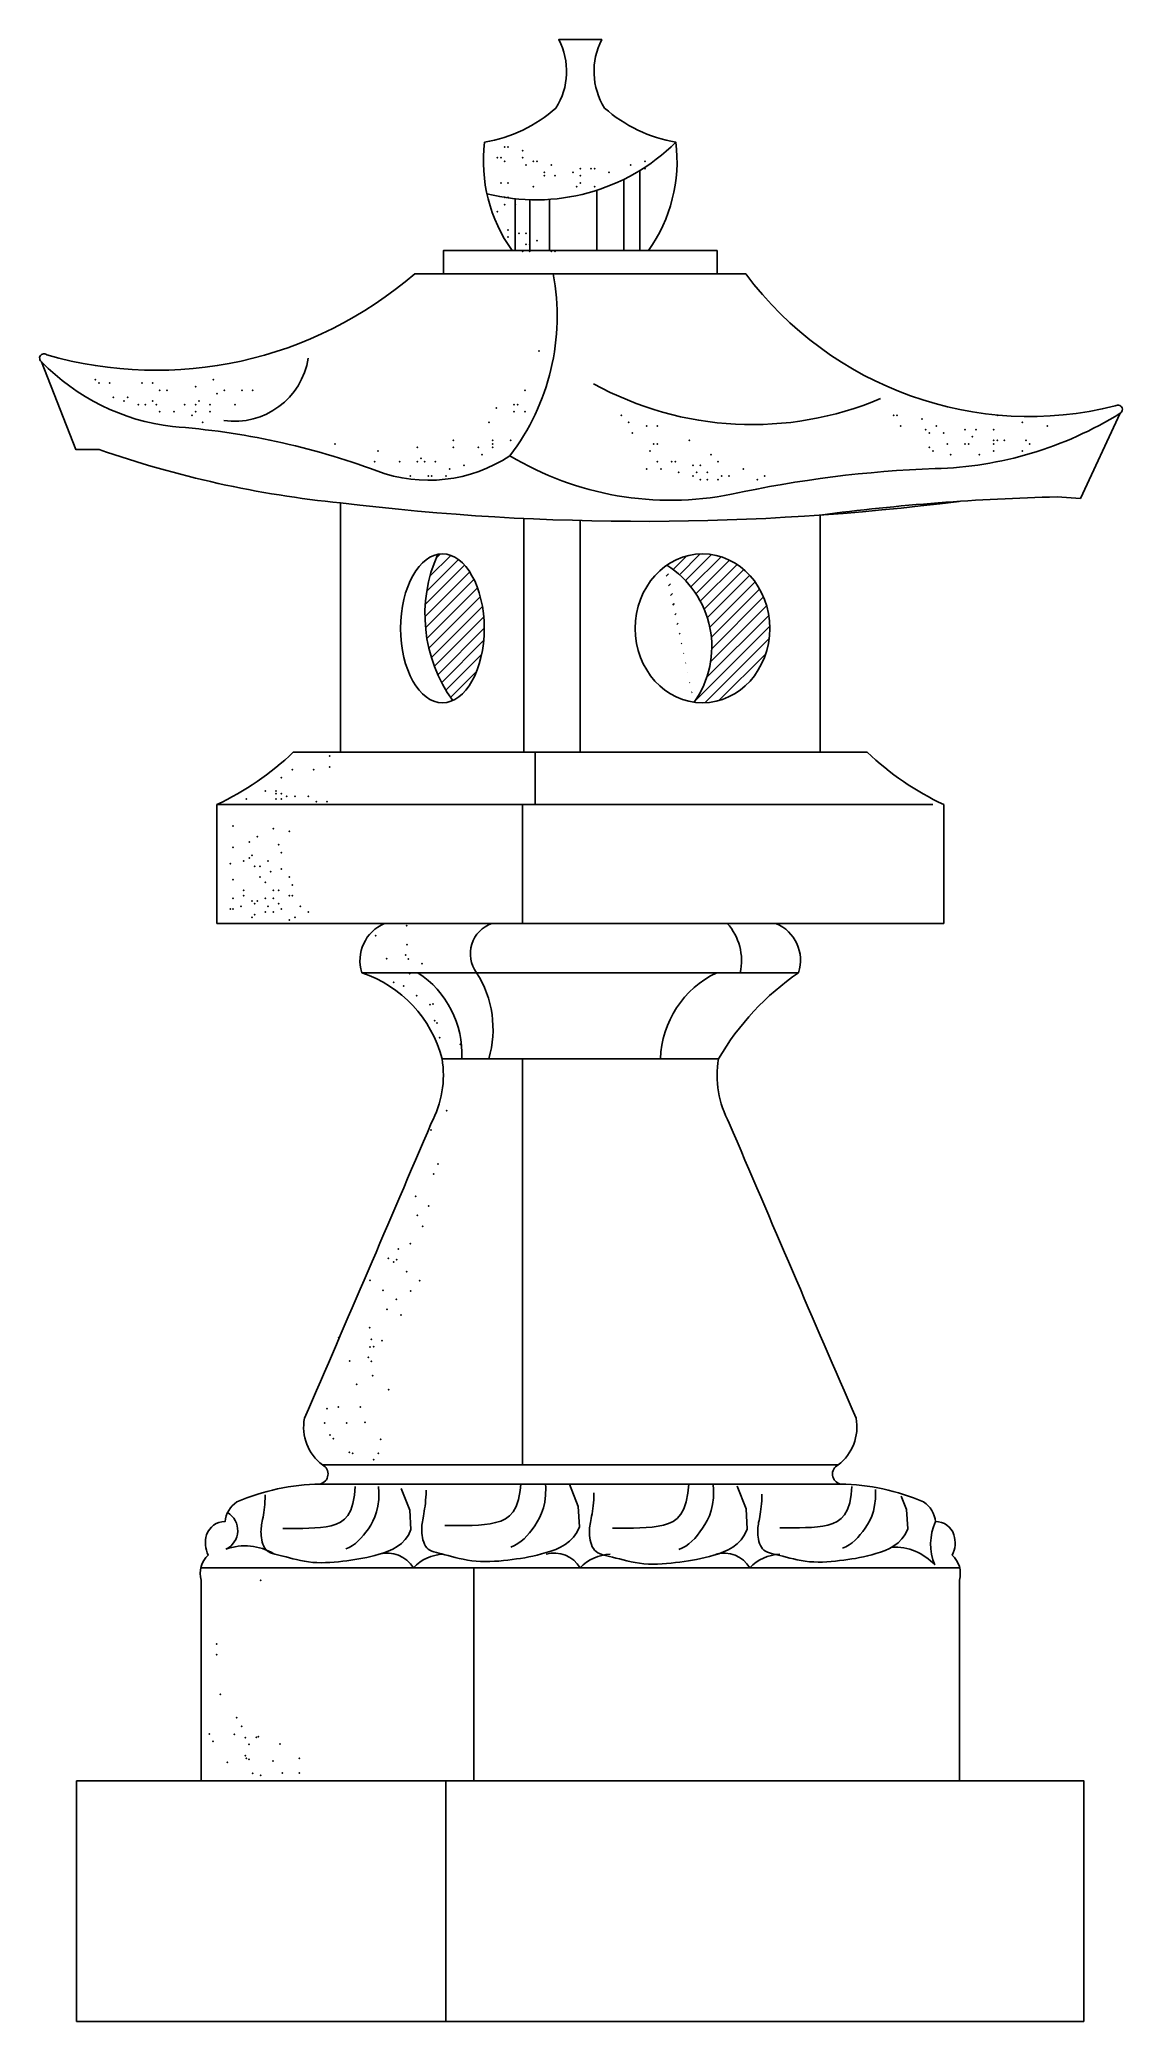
# Model space of a CAD drawing. Extents: x 160 to 646, y 1758 to 2648.
import ezdxf

# ---------------------------------------------------------------- set-up
doc = ezdxf.new("R2010")
doc.units = 0
doc.header["$LTSCALE"] = 10
doc.header["$MEASUREMENT"] = 0
for name, color, linetype in [('3', 3, 'CONTINUOUS'), ('4', 4, 'CONTINUOUS'), ('7', 7, 'CONTINUOUS'), ('BH', 3, 'CONTINUOUS')]:
    doc.layers.add(name, color=color, linetype=linetype)
pattern_1 = [(45, (35507.939, 25137.8183), (-2.65165043, 2.65165043), [])]

msp = doc.modelspace()

# ---------------------------------------------------------------- hatches: boundary and pattern name
at = {"layer": 'BH'}
h = msp.add_hatch(dxfattribs=at)
h.set_pattern_fill('ANSI31', color=256, scale=30, style=0)
h.set_pattern_definition(pattern_1)
edge = h.paths.add_edge_path()
edge.add_ellipse((340.93, 2383.37), major_axis=(0, 33.45), ratio=0.561543, start_angle=194.27603, end_angle=366.40485)
edge.add_arc((399.21, 2389.62), 66.13, 155.91364, 215.7865)
h = msp.add_hatch(dxfattribs=at)
h.set_pattern_fill('ANSI31', color=256, scale=30, style=0)
h.set_pattern_definition(pattern_1)
edge = h.paths.add_edge_path()
edge.add_ellipse((457.72, 2383.37), major_axis=(0, 33.45), ratio=0.903353, start_angle=172.99123, end_angle=391.96882)
edge.add_arc((418.5, 2375.09), 43.4, -35.04215, 57.65519, ccw=False)

# ---------------------------------------------------------------- linework, layer by layer
at = {"layer": '3'}
for p, q in [((422.37, 2584.99), (422.37, 2553.02)), ((429.64, 2589), (429.64, 2553.02)), ((373.6, 2576.26), (373.6, 2553.02)), ((380.18, 2575.82), (380.18, 2553.02)), ((389.08, 2576), (389.08, 2553.02)), ((410.25, 2580.09), (410.25, 2553.02)), ((340.75, 2190.11), (464.92, 2190.11))]:
    msp.add_line(p, q, dxfattribs=at)
for points in [[(301.8, 1997.98), (301.48, 1994.1), (300.77, 1990.35), (299.76, 1987.37), (298.47, 1985.05), (296.92, 1983.3), (295.15, 1982.01), (293.17, 1981.09), (291.01, 1980.43), (288.7, 1979.95), (286.25, 1979.61), (283.67, 1979.39), (280.98, 1979.26), (278.19, 1979.2), (275.31, 1979.19), (272.35, 1979.2), (269.32, 1979.21)], [(312.24, 1997.98), (312.4, 1995.45), (312.32, 1992.12), (311.97, 1989.22), (311.4, 1986.68), (310.64, 1984.45), (309.74, 1982.48), (308.74, 1980.7), (307.69, 1979.08), (306.61, 1977.55), (305.51, 1976.12), (304.36, 1974.79), (303.16, 1973.57), (301.89, 1972.48), (300.54, 1971.52), (299.09, 1970.69), (297.52, 1970)], [(376.1, 1999.14), (375.86, 1996.19), (375.12, 1992.25), (374.05, 1989.11), (372.69, 1986.67), (371.06, 1984.83), (369.19, 1983.47), (367.11, 1982.5), (364.84, 1981.81), (362.41, 1981.3), (359.83, 1980.94), (357.12, 1980.71), (354.28, 1980.58), (351.34, 1980.52), (348.31, 1980.5), (345.19, 1980.51), (342.01, 1980.52)], [(387.26, 1999.14), (387.35, 1997.61), (387.27, 1994.11), (386.9, 1991.05), (386.3, 1988.38), (385.5, 1986.04), (384.55, 1983.96), (383.5, 1982.09), (382.39, 1980.38), (381.26, 1978.77), (380.1, 1977.26), (378.89, 1975.87), (377.63, 1974.59), (376.29, 1973.44), (374.87, 1972.42), (373.34, 1971.55), (371.69, 1970.83)], [(451.54, 1999.14), (451.2, 1995.05), (450.46, 1991.11), (449.39, 1987.97), (448.03, 1985.53), (446.4, 1983.68), (444.54, 1982.33), (442.45, 1981.36), (440.18, 1980.67), (437.75, 1980.16), (435.17, 1979.8), (432.46, 1979.57), (429.62, 1979.44), (426.68, 1979.38), (423.65, 1979.36), (420.53, 1979.37), (417.35, 1979.38)], [(462.53, 1999.14), (462.69, 1996.47), (462.61, 1992.97), (462.24, 1989.91), (461.64, 1987.24), (460.84, 1984.9), (459.89, 1982.82), (458.84, 1980.95), (457.73, 1979.24), (456.6, 1977.63), (455.44, 1976.12), (454.24, 1974.73), (452.97, 1973.45), (451.63, 1972.3), (450.21, 1971.28), (448.68, 1970.41), (447.03, 1969.69)], [(524.85, 1998.03), (524.55, 1994.39), (523.85, 1990.64), (522.83, 1987.66), (521.54, 1985.34), (520, 1983.59), (518.22, 1982.3), (516.24, 1981.38), (514.09, 1980.72), (511.78, 1980.24), (509.32, 1979.9), (506.75, 1979.68), (504.06, 1979.55), (501.26, 1979.5), (498.38, 1979.48), (495.42, 1979.49), (492.4, 1979.5)], [(535.41, 1996.65), (535.47, 1995.74), (535.39, 1992.41), (535.04, 1989.51), (534.47, 1986.97), (533.71, 1984.74), (532.81, 1982.77), (531.81, 1980.99), (530.76, 1979.37), (529.68, 1977.84), (528.58, 1976.41), (527.44, 1975.08), (526.24, 1973.87), (524.97, 1972.77), (523.61, 1971.81), (522.16, 1970.98), (520.59, 1970.29)]]:
    msp.add_lwpolyline(points, dxfattribs=at)
for centre, radius, start, end in [((382.82, 2665.34), 89.56, 255.86053, 314.66142), ((367.9, 2237.27), 14.42, 109.30273, 216.25851), ((450.38, 2234.19), 24.88, 347.36113, 42.15558), ((306.19, 2192.29), 43.49, 357.12718, 56.95854), ((316.76, 2203.45), 46.91, 343.47507, 32.623), ((483.13, 2188.76), 44.26, 115.3962, 178.25389)]:
    msp.add_arc(centre, radius, start, end, dxfattribs=at)
at = {"layer": '4'}
for p, q in [((341.42, 2542.56), (464.26, 2542.56)), ((295.17, 2327.77), (295.17, 2439.69)), ((377.52, 2432.7), (377.52, 2327.77)), ((402.84, 2431.78), (402.84, 2343.07)), ((510.51, 2327.77), (510.51, 2434.22)), ((402.84, 2425.89), (402.84, 2327.77)), ((273.97, 2327.77), (295.17, 2327.77)), ((295.17, 2327.77), (510.51, 2327.77)), ((382.57, 2327.77), (382.57, 2304.25)), ((531.71, 2327.77), (510.51, 2327.77)), ((239.6, 2250.89), (239.6, 2304.25)), ((376.97, 2304.25), (376.97, 2250.89)), ((566.08, 2250.89), (566.08, 2304.25)), ((239.6, 2250.89), (566.08, 2250.89)), ((376.97, 2190.11), (376.97, 2007.73)), ((232.47, 1961.5), (573.21, 1961.5)), ((232.58, 1865.79), (573.1, 1865.79)), ((176.68, 1757.84), (628.99, 1757.84))]:
    msp.add_line(p, q, dxfattribs=at)
for points in [[(295.17, 2439.69, -0.059303), (186.75, 2463.69), (176.27, 2463.69), (160.87, 2503.08, -1.049204), (163.33, 2506.16, 0.253716), (328.48, 2542.56), (341.42, 2542.56), (341.42, 2553.02), (372.22, 2553.02, -0.188095), (359.9, 2601.64, 0.139138), (391.94, 2617.03, 0.267053), (393.17, 2647.73), (402.84, 2647.73), (412.51, 2647.73, 0.267053), (413.74, 2617.03, 0.139138), (445.77, 2601.64, -0.188095), (433.45, 2553.02), (464.26, 2553.02), (464.26, 2542.56), (477.19, 2542.56, 0.302554), (643.1, 2483.22, -1.049204), (645.36, 2479.99), (627.42, 2441.7), (616.97, 2442.38, 0.026795), (510.51, 2434.22)], [(562.2, 2455.09, 0.133317), (645.36, 2479.99, 0.152751)], [(176.68, 1757.84), (176.68, 1865.79), (232.58, 1865.79), (232.58, 1955.94, -0.281797), (235.8, 1967.2, -0.196517), (235.05, 1976.33, -0.33519), (243.32, 1982.23, -0.233273), (248.66, 1991.09, -0.097178), (285.98, 1999.14, 0.703134), (287.06, 2007.73, -0.286778), (279, 2028.65, 0.001445), (335.93, 2161.19, 0.16576), (340.75, 2190.11, 0.253399), (304.77, 2228.74, -0.38756), (314.97, 2250.89)], [(628.99, 1757.84), (628.99, 1865.79), (573.1, 1865.79), (573.1, 1955.94, 0.281797), (569.88, 1967.2, 0.196517), (570.63, 1976.33, 0.33519), (562.36, 1982.23, 0.233273), (557.02, 1991.09, 0.097178), (519.7, 1999.14, -0.703134), (518.62, 2007.73, 0.286778), (526.68, 2028.65, -0.001445), (469.74, 2161.19, -0.16576), (464.92, 2190.11, -0.111248), (500.91, 2228.74, 0.38756), (490.71, 2250.89)]]:
    msp.add_lwpolyline(points, format="xyb", dxfattribs=at)
for centre, radius, start, end in [((290.26, 2523.25), 102.2, 322.3898, 10.8925), ((231.41, 2571.65), 98.37, 224.18596, 263.19364), ((195.76, 2142.01), 332.82, 69.65513, 85.86654), ((334.66, 2516.15), 66.27, 249.51713, 303.48108), ((443.35, 2580.98), 140.1, 239.01228, 281.3011), ((580.32, 1941.8), 513.61, 92.02209, 102.31104), ((431.22, 3554.36), 1122.94, 263.04139, 277.24949), ((184.94, 2421), 128.91, 295.08668, 313.68198), ((620.74, 2421), 128.91, 226.31802, 244.91332)]:
    msp.add_arc(centre, radius, start, end, dxfattribs=at)
for centre, ratio in [((340.93, 2383.37), 0.561543), ((457.72, 2383.37), 0.903353)]:
    msp.add_ellipse(centre, major_axis=(0, 33.45), ratio=ratio, dxfattribs=at)
at = {"layer": '7'}
for p, q in [((372.22, 2553.02), (433.45, 2553.02)), ((239.6, 2304.25), (561.2, 2304.25)), ((304.77, 2228.74), (500.91, 2228.74)), ((287.06, 2007.73), (518.62, 2007.73)), ((285.98, 1999.14), (519.7, 1999.14)), ((355.09, 1961.5), (355.09, 1865.79)), ((342.47, 1865.79), (342.47, 1757.84))]:
    msp.add_line(p, q, dxfattribs=at)
for points in [[(326.8, 1978.67), (325.63, 1976.24), (324.18, 1974.19), (322.5, 1972.49), (320.65, 1971.09), (318.68, 1969.95), (316.64, 1969.01), (314.59, 1968.25), (312.57, 1967.61), (310.63, 1967.06), (308.76, 1966.57), (306.94, 1966.15), (305.16, 1965.79), (303.4, 1965.47), (301.64, 1965.18), (299.87, 1964.92), (298.06, 1964.68), (296.21, 1964.45), (294.31, 1964.23), (292.39, 1964.05), (290.45, 1963.91), (288.5, 1963.82), (286.55, 1963.79), (284.61, 1963.83), (282.7, 1963.95), (280.82, 1964.17), (278.98, 1964.45), (277.2, 1964.8), (275.47, 1965.18), (273.81, 1965.59), (272.23, 1966), (270.73, 1966.39), (269.32, 1966.75), (268.02, 1967.07), (266.82, 1967.36), (265.71, 1967.64), (264.7, 1967.94), (263.8, 1968.27), (262.98, 1968.67), (262.27, 1969.15), (261.64, 1969.73), (261.11, 1970.43), (260.67, 1971.24), (260.31, 1972.12), (260.02, 1973.06), (259.8, 1974.03), (259.64, 1975), (259.53, 1975.95), (259.47, 1976.86), (259.46, 1977.71), (259.49, 1978.51), (259.54, 1979.28), (259.63, 1980.04), (259.75, 1980.79), (259.88, 1981.57), (260.03, 1982.39), (260.2, 1983.27), (260.37, 1984.23), (260.55, 1985.25), (260.72, 1986.34), (260.88, 1987.49), (261.03, 1988.7), (261.16, 1989.96), (261.26, 1991.27), (261.33, 1992.62), (261.37, 1994.01), (261.38, 1994.22)], [(326.8, 1978.67), (326.26, 1987.34), (322.46, 1997.09), (322.46, 1997.09)], [(402.51, 1979.95), (401.28, 1977.39), (399.75, 1975.24), (397.99, 1973.45), (396.04, 1971.98), (393.96, 1970.77), (391.82, 1969.79), (389.65, 1968.99), (387.53, 1968.31), (385.49, 1967.73), (383.52, 1967.22), (381.61, 1966.78), (379.74, 1966.39), (377.88, 1966.05), (376.03, 1965.75), (374.16, 1965.48), (372.26, 1965.22), (370.31, 1964.98), (368.32, 1964.76), (366.29, 1964.56), (364.25, 1964.42), (362.19, 1964.32), (360.14, 1964.29), (358.1, 1964.33), (356.09, 1964.46), (354.11, 1964.69), (352.18, 1964.99), (350.3, 1965.35), (348.48, 1965.76), (346.73, 1966.18), (345.07, 1966.61), (343.49, 1967.03), (342.01, 1967.41), (340.64, 1967.74), (339.37, 1968.05), (338.21, 1968.34), (337.15, 1968.66), (336.19, 1969.01), (335.34, 1969.43), (334.58, 1969.93), (333.93, 1970.54), (333.37, 1971.28), (332.9, 1972.13), (332.52, 1973.06), (332.21, 1974.05), (331.98, 1975.07), (331.81, 1976.09), (331.7, 1977.09), (331.64, 1978.05), (331.63, 1978.95), (331.65, 1979.79), (331.72, 1980.6), (331.81, 1981.39), (331.93, 1982.19), (332.07, 1983.01), (332.23, 1983.87), (332.4, 1984.8), (332.59, 1985.8), (332.77, 1986.88), (332.95, 1988.02), (333.12, 1989.24), (333.28, 1990.51), (333.41, 1991.84), (333.52, 1993.21), (333.59, 1994.64), (333.64, 1996.1), (333.65, 1996.32)], [(402.51, 1979.95), (401.94, 1989.08), (398.02, 1999.14)], [(477.85, 1978.81), (476.62, 1976.25), (475.09, 1974.1), (473.33, 1972.31), (471.38, 1970.84), (469.3, 1969.63), (467.16, 1968.65), (465, 1967.84), (462.87, 1967.17), (460.83, 1966.59), (458.86, 1966.08), (456.95, 1965.64), (455.08, 1965.25), (453.22, 1964.91), (451.37, 1964.61), (449.51, 1964.34), (447.6, 1964.08), (445.65, 1963.84), (443.66, 1963.62), (441.63, 1963.42), (439.59, 1963.27), (437.53, 1963.18), (435.48, 1963.15), (433.45, 1963.19), (431.43, 1963.32), (429.45, 1963.55), (427.52, 1963.85), (425.64, 1964.21), (423.82, 1964.62), (422.07, 1965.04), (420.41, 1965.47), (418.83, 1965.89), (417.35, 1966.27), (415.98, 1966.6), (414.71, 1966.91), (413.55, 1967.2), (412.49, 1967.52), (411.53, 1967.87), (410.68, 1968.29), (409.92, 1968.79), (409.27, 1969.4), (408.71, 1970.14), (408.24, 1970.99), (407.86, 1971.92), (407.55, 1972.91), (407.32, 1973.93), (407.15, 1974.95), (407.04, 1975.95), (406.98, 1976.91), (406.97, 1977.81), (407, 1978.65), (407.06, 1979.46), (407.15, 1980.25), (407.27, 1981.05), (407.41, 1981.87), (407.57, 1982.73), (407.74, 1983.66), (407.93, 1984.66), (408.11, 1985.74), (408.29, 1986.88), (408.46, 1988.1), (408.62, 1989.37), (408.75, 1990.69), (408.86, 1992.07), (408.93, 1993.49), (408.98, 1994.96), (408.99, 1995.18)], [(477.85, 1978.81), (477.28, 1987.94), (473.29, 1998.2), (473.29, 1998.2)], [(549.87, 1978.96), (548.7, 1976.53), (547.25, 1974.48), (545.57, 1972.78), (543.72, 1971.38), (541.75, 1970.24), (539.71, 1969.31), (537.66, 1968.54), (535.64, 1967.9), (533.7, 1967.35), (531.83, 1966.87), (530.01, 1966.45), (528.23, 1966.08), (526.48, 1965.76), (524.72, 1965.47), (522.94, 1965.21), (521.14, 1964.97), (519.28, 1964.74), (517.39, 1964.52), (515.46, 1964.34), (513.52, 1964.2), (511.57, 1964.11), (509.62, 1964.08), (507.69, 1964.12), (505.77, 1964.25), (503.89, 1964.46), (502.06, 1964.75), (500.27, 1965.09), (498.54, 1965.48), (496.88, 1965.88), (495.3, 1966.29), (493.8, 1966.68), (492.4, 1967.04), (491.09, 1967.36), (489.89, 1967.65), (488.78, 1967.93), (487.78, 1968.23), (486.87, 1968.56), (486.06, 1968.96), (485.34, 1969.44), (484.72, 1970.02), (484.19, 1970.73), (483.74, 1971.53), (483.38, 1972.41), (483.09, 1973.35), (482.87, 1974.32), (482.71, 1975.29), (482.6, 1976.24), (482.55, 1977.16), (482.53, 1978), (482.56, 1978.8), (482.62, 1979.57), (482.71, 1980.33), (482.82, 1981.08), (482.95, 1981.87), (483.11, 1982.69), (483.27, 1983.56), (483.44, 1984.52), (483.62, 1985.54), (483.79, 1986.63), (483.95, 1987.78), (484.1, 1988.99), (484.23, 1990.25), (484.33, 1991.56), (484.4, 1992.91), (484.44, 1994.3), (484.45, 1994.51)], [(549.87, 1978.96), (549.33, 1987.63), (546.97, 1993.7)]]:
    msp.add_lwpolyline(points, dxfattribs=at)
for centre, radius, start, end in [((247.53, 2509.94), 33.59, 261.75105, 351.132), ((480.05, 2622.4), 147.54, 241.12621, 293.00847), ((399.21, 2389.62), 66.13, 155.91364, 215.7865), ((418.5, 2375.09), 43.4, 324.95785, 57.65519), ((239.7, 1978.29), 9.32, 295.73201, 59.46143), ((584.46, 1972.21), 24.27, 155.6073, 202.84394), ((252.24, 1946.14), 25.23, 59.08448, 109.68455), ((316.16, 1954.25), 13.84, 31.62558, 105.03818), ((341.69, 1948.98), 18.59, 91.11869, 137.6834), ((391.06, 1954.25), 13.84, 31.62558, 105.03818), ((416.59, 1948.98), 18.59, 91.11869, 137.6834), ((467.25, 1954.25), 13.84, 31.62558, 105.03818), ((492.78, 1948.98), 18.59, 91.11869, 137.6834), ((543.7, 1945.76), 25.07, 42.78215, 92.1912)]:
    msp.add_arc(centre, radius, start, end, dxfattribs=at)
at = {"layer": 'BH'}
for p in [(368.82, 2599.54), (370.44, 2599.54), (365.58, 2594.68), (367.2, 2594.68), (368.82, 2593.06), (376.92, 2597.92), (376.92, 2594.68), (378.54, 2591.45), (381.78, 2593.06), (383.4, 2593.06), (389.87, 2591.45), (402.83, 2589.83), (407.69, 2589.83), (409.31, 2589.83), (425.5, 2591.45), (431.98, 2593.06), (431.98, 2589.83), (367.2, 2583.36), (370.44, 2583.36), (381.78, 2581.74), (386.64, 2588.21), (386.64, 2586.59), (391.49, 2586.59), (399.59, 2588.21), (401.21, 2581.74), (402.83, 2586.59), (402.83, 2583.36), (409.31, 2581.74), (409.31, 2581.74), (415.79, 2588.21), (368.82, 2576.88), (368.82, 2573.65), (370.44, 2576.88), (373.68, 2573.65), (365.58, 2570.41), (370.44, 2562.32), (370.44, 2559.09), (375.3, 2560.71), (378.54, 2560.71), (378.54, 2555.85), (380.16, 2555.85), (383.4, 2557.47), (376.92, 2552.62), (380.16, 2552.62), (389.87, 2552.62), (391.49, 2552.62), (384.38, 2507.96), (185.06, 2495.11), (186.67, 2493.5), (191.49, 2493.5), (205.96, 2493.5), (210.78, 2493.5), (230.07, 2491.9), (238.11, 2495.11), (193.1, 2487.08), (197.92, 2485.47), (199.53, 2487.08), (204.35, 2483.87), (204.35, 2483.87), (207.57, 2483.87), (210.78, 2485.47), (212.39, 2483.87), (214, 2490.29), (217.21, 2490.29), (225.25, 2483.87), (230.07, 2483.87), (231.68, 2485.47), (231.68, 2485.47), (236.5, 2483.87), (239.72, 2488.69), (242.93, 2490.29), (247.75, 2483.87), (250.97, 2490.29), (255.79, 2490.29), (373.13, 2483.87), (374.74, 2483.87), (377.95, 2490.29), (214, 2480.66), (220.43, 2480.66), (228.46, 2479.05), (230.07, 2480.66), (233.29, 2475.84), (236.5, 2480.66), (361.88, 2475.84), (365.09, 2482.26), (373.13, 2480.66), (377.95, 2480.66), (421.35, 2479.05), (424.57, 2475.84), (432.6, 2474.23), (437.43, 2474.23), (437.43, 2474.23), (543.51, 2479.05), (545.12, 2479.05), (546.73, 2474.23), (556.37, 2477.45), (562.8, 2474.23), (590.13, 2479.05), (601.38, 2475.84), (612.63, 2474.23), (292.76, 2466.21), (345.8, 2467.81), (363.49, 2467.81), (363.49, 2466.21), (371.52, 2467.81), (426.17, 2471.02), (435.82, 2466.21), (437.43, 2466.21), (451.89, 2467.81), (557.98, 2472.63), (559.59, 2471.02), (566.02, 2471.02), (567.62, 2466.21), (575.66, 2472.63), (575.66, 2466.21), (577.27, 2466.21), (578.88, 2469.42), (580.48, 2472.63), (588.52, 2472.63), (588.52, 2467.81), (588.52, 2466.21), (590.13, 2467.81), (593.34, 2467.81), (602.99, 2467.81), (604.59, 2466.21), (310.44, 2458.18), (312.05, 2462.99), (321.69, 2458.18), (329.73, 2464.6), (329.73, 2458.18), (331.34, 2459.78), (332.94, 2458.18), (337.77, 2458.18), (345.8, 2464.6), (350.63, 2456.57), (357.06, 2464.6), (358.66, 2461.39), (363.49, 2464.6), (434.21, 2462.99), (437.43, 2458.18), (443.85, 2458.18), (445.46, 2458.18), (453.5, 2456.57), (456.71, 2456.57), (461.54, 2461.39), (464.75, 2458.18), (559.59, 2464.6), (561.19, 2462.99), (569.23, 2461.39), (582.09, 2461.39), (588.52, 2462.99), (601.38, 2462.99), (326.52, 2451.75), (334.55, 2451.75), (336.16, 2451.75), (342.59, 2451.75), (344.2, 2454.96), (432.6, 2454.96), (439.03, 2454.96), (447.07, 2453.36), (453.5, 2451.75), (455.11, 2453.36), (456.71, 2450.15), (459.93, 2453.36), (459.93, 2450.15), (464.75, 2450.15), (466.36, 2451.75), (469.57, 2451.75), (476, 2454.96), (482.43, 2450.15), (485.65, 2451.75), (290.36, 2325.99), (268.64, 2316.35), (273.47, 2319.96), (283.12, 2319.96), (290.36, 2321.17), (252.95, 2306.7), (261.4, 2310.32), (266.23, 2310.32), (266.23, 2309.11), (266.23, 2306.7), (268.64, 2309.11), (268.64, 2306.7), (271.06, 2307.91), (274.68, 2307.91), (274.68, 2307.91), (280.71, 2307.91), (284.33, 2305.5), (289.16, 2305.5), (246.92, 2294.65), (254.16, 2287.41), (257.78, 2289.82), (265.02, 2293.44), (272.26, 2292.23), (246.92, 2285), (251.75, 2278.97), (254.16, 2280.18), (255.37, 2281.38), (262.61, 2278.97), (267.44, 2286.21), (268.64, 2282.59), (245.71, 2277.77), (246.92, 2270.53), (256.57, 2276.56), (258.99, 2276.56), (258.99, 2271.74), (261.4, 2269.33), (263.82, 2274.15), (268.64, 2275.36), (272.26, 2271.74), (246.92, 2262.1), (251.75, 2265.71), (251.75, 2263.3), (255.37, 2260.89), (257.78, 2260.89), (261.4, 2262.1), (265.02, 2265.71), (265.02, 2262.1), (265.02, 2262.1), (267.44, 2265.71), (272.26, 2263.3), (273.47, 2268.12), (273.47, 2263.3), (245.71, 2257.27), (246.92, 2257.27), (250.54, 2258.48), (250.54, 2258.48), (255.37, 2253.66), (256.57, 2259.68), (256.57, 2254.86), (261.4, 2256.07), (262.61, 2258.48), (265.02, 2256.07), (267.44, 2259.68), (268.64, 2257.27), (272.26, 2252.45), (274.68, 2253.66), (277.09, 2258.48), (280.71, 2256.07), (311.02, 2245.43), (324.88, 2249.9), (315.88, 2234.98), (324.36, 2236.69), (325.07, 2241.33), (325.7, 2234.83), (326.28, 2228.36), (331.76, 2232.77), (319.07, 2224.44), (323.57, 2222.82), (329.41, 2218.4), (331.23, 2209.75), (335.31, 2214.34), (336.64, 2214.72), (337.43, 2207.26), (338.53, 2206.21), (339.64, 2199.5), (349.01, 2196.52), (342.8, 2166.78), (335.88, 2158.04), (337.05, 2138.32), (338.89, 2142.83), (328.86, 2128.37), (329.61, 2119.73), (334.7, 2123.95), (332.02, 2114.81), (316.63, 2100.54), (321.18, 2104.66), (326.5, 2107.07), (319.03, 2098.9), (320.4, 2099.87), (324.87, 2094.48), (308.44, 2090.58), (314.28, 2086.17), (326.69, 2085.82), (330.77, 2090.42), (316.1, 2077.51), (320.18, 2082.11), (322.3, 2075.02), (294.38, 2064.83), (308.24, 2069.31), (307.72, 2056.09), (308.43, 2060.73), (309.02, 2064.08), (310.13, 2060.8), (313.85, 2063.47), (299.24, 2054.38), (309.06, 2054.23), (309.64, 2047.76), (302.43, 2043.84), (316.82, 2041.49), (289.15, 2032.9), (294.21, 2033.71), (304.06, 2033.74), (288.11, 2026.51), (290.52, 2021.2), (297.96, 2026.54), (306.21, 2026.83), (291.89, 2019.52), (299.1, 2013.42), (300.67, 2012.98), (312.15, 2012.93), (313.16, 2019.14), (310.03, 2010), (259.38, 1955.9), (239.51, 1927.34), (239.51, 1922.48), (241.13, 1904.69), (236.27, 1886.89), (247.48, 1886.7), (248.56, 1894.27), (250.85, 1890.31), (237.89, 1883.65), (252.46, 1885.27), (254.09, 1882.22), (257.33, 1885.45), (258.3, 1885.62), (268.04, 1882.38), (244.37, 1874.13), (252.46, 1877.18), (252.89, 1875.89), (254.08, 1875.56), (255.71, 1869.27), (264.79, 1874.81), (269.12, 1869.41), (276.7, 1875.89), (276.7, 1869.41), (259.38, 1868.32)]:
    msp.add_point(p, dxfattribs=at)

doc.saveas('drawing.dxf')
